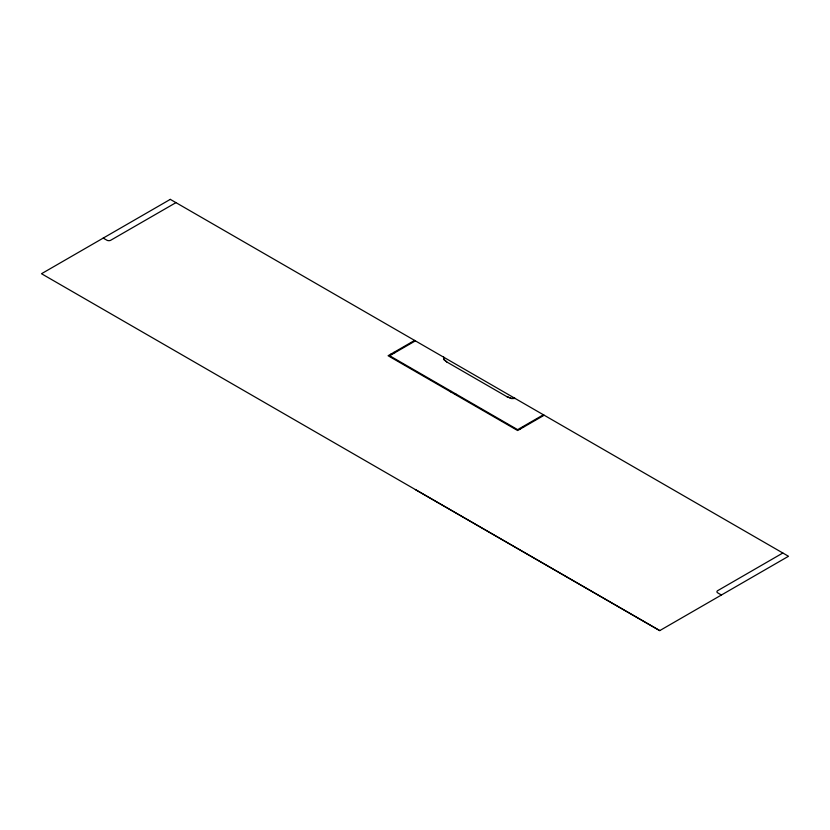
<?xml version="1.0" encoding="UTF-8"?>
<svg xmlns="http://www.w3.org/2000/svg" width="830" height="830" viewBox="0 0 830 830"><rect width="100%" height="100%" fill="white"/><g stroke="black" fill="none" stroke-linecap="round" stroke-linejoin="round"><path stroke-width="1.25" d="M721.395 595.017L717.452 592.703A2.915 1.681 0 0 1 717.452 590.794L782.835 553.008M175.96 202.634L110.515 240.378A2.915 1.681 0 0 1 107.205 240.378L103.19 238.106M414.616 340.414L388.087 355.738L517.65 430.542L544.179 415.228M415.384 340.86L389.623 355.738L517.65 429.65L543.411 414.772M450.68 391.874L451.447 391.428M455.058 394.406L455.826 393.96M415.384 489.586L659.798 630.592M506.788 396.615L511.55 398.493L515.077 398.421L511.55 398.493L506.788 396.615L446.851 362.005L443.594 359.255L443.718 357.222L443.594 359.255L446.851 362.005M394.011 352.314L394.779 352.76M522.796 426.672L523.574 427.118M390.92 354.099L391.687 354.545M519.705 428.456L520.483 428.903M170.295 199.366L41.5 273.724L659.705 630.634L788.5 556.276L170.295 199.366"/></g></svg>
